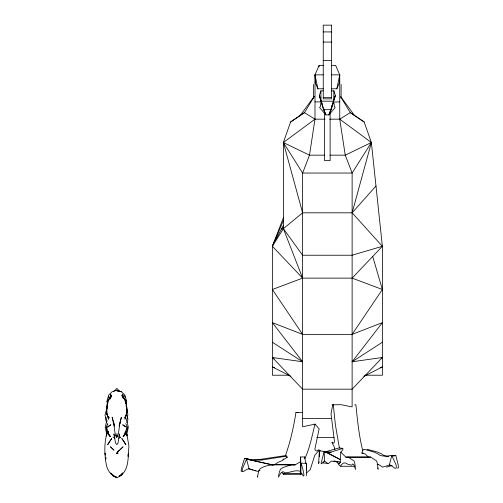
<?xml version="1.0" encoding="UTF-8"?>
<svg xmlns="http://www.w3.org/2000/svg" width="503" height="503" viewBox="0 0 503 503"><rect width="100%" height="100%" fill="white"/><g stroke="black" fill="none" stroke-linecap="round" stroke-linejoin="round"><path stroke-width="0.75" d="M306.597 475.838L306.472 463.25L300.976 463.25L300.844 474.851L300.574 471.852L300.467 473.826L300.549 456.976L304.667 456.976L305.742 463.32M300.467 473.109L300.473 471.676M306.446 470.619L306.472 463.25M322.7 105.536L321.524 101.952L320.631 103.737L320.367 106.617L319.568 107.441L325.768 114.866L328.975 114.866L331.276 109.679L333.703 101.191L333.879 90.873L331.496 90.873M106.146 412.441L107.384 401.834M107.692 424.941L107.749 423.595L106.102 427.349L106.913 431.442L110.503 436.422M115.973 435.315L116.765 437.359L116.935 433.366M110.735 395.742L110.805 394.189L109.994 397.458L106.969 401.62L107.919 403.456M339.814 463.747L338.481 463.747L339.406 463.703L339.443 462.911L340.317 462.471L340.776 452.134L342.857 449.883L342.82 448.412L339.204 447.915L325.076 451.876M304.592 458.334L304.667 456.976M339.299 82.549L339.745 74.859L335.62 65.346L331.496 65.346M106.774 431.97L106.548 436L106.799 433.46C104.102 444.023 104.379 454.951 106.479 465.602C107.862 470.89 111.213 475.769 116.727 477.24L113.056 475.813L110.685 472.971M106.888 401.469L108.617 395.157L112.087 391.774L116.136 390.479L121.449 391.774L124.914 395.157L126.649 401.469L125.844 402.664M105.913 417.415L105.605 419.571L106.68 422.614M127.995 456.498L128.95 446.211L126.737 433.46L126.989 436L126.762 431.97M323.247 65.346L319.122 65.346L314.997 74.859L314.997 119.167L309.496 155.169L302.617 173.045L302.617 426.814L314.96 424.13L319.16 428.833L314.847 449.148L315.614 450.625L316.764 450.965L318.311 449.896L319.33 449.952L314.815 455.171L310.244 469.563L306.591 472.902M333.879 90.873L335.363 95.52L333.225 102.084L339.745 101.864M125.209 431.964L124.945 433.504L127.02 427.349L122.675 424.758L125.442 426.915M323.247 90.873L320.864 90.873L319.38 95.52L323.467 109.679L325.768 114.866L325.064 112.716M106.919 411.372L106.391 414.296L107.284 406.015M128.07 455.391L128.491 453.222C128.039 461.352 127.555 472.254 119.104 476.303L122.399 473.593L120.481 475.813L116.79 477.85L113.056 475.813L111.138 473.593M314.972 424.079C312.124 435.655 309.942 447.657 304.887 458.51M331.496 88.792L336.84 88.792L339.745 74.859L331.496 74.859M378.13 469.444L377.439 463.552L376.565 460.918L370.636 457.045L368.429 457.158L365.285 453.958L361.896 453.121L362.474 450.619L363.946 449.261L373.66 451.933L377.841 453.781L380.287 455.605L387.26 456.485L390.001 455.492L395.842 455.536L398.2 464.879L398.414 467.79L397.471 468.13M106.46 421.91L105.202 427.28L106.271 432.071L110.157 436.604L108.642 434.322M126.24 414.051L124.996 419.244L126.75 412.95L126.536 411.441M126.341 421.25L127.9 414.805L126.033 405.292M118.922 436.705L119.645 433.926L117.991 443.093L116.753 444.564L115.545 443.093L113.892 433.926L114.791 437.403M110.258 398.885L110.867 396.615L110.239 398.577M119.406 424.633L121.405 417.257L119.84 423.388L118.501 433.077L117.664 436.107L116.765 436.906L115.866 436.107L115.036 433.077L113.697 423.388L112.131 417.257L114.527 426.11L113.118 422.401L114.112 423.281M302.617 412.403L295.959 412.403C293.633 427.066 290.413 441.684 285.396 455.718M318.808 463.081L319.135 461.886M273.003 464.986L252.6 460.396L246.954 458.579L244.521 458.503L241.566 467.947L241.038 471.041L242.081 471.393M107.365 407.046L104.982 415.239L107.196 421.25M330.716 109.83L335.363 95.52M333.275 101.864L334.111 103.737L334.376 106.617L335.174 107.441L328.975 114.866L330.861 109.126M331.804 106.252L332.986 102.669M333.86 100.003L334.86 96.947M328.975 114.866L329.968 111.987M314.186 96.67L304.447 112.634L290.571 122.003L283.371 142.512L283.371 228.676L302.617 278.121L352.125 278.121L382.374 289.495L352.125 334.369L302.617 334.369L272.368 322.649L302.617 361.776L272.368 357.482L302.617 389.184L352.125 389.184L382.374 357.482L352.125 361.776L382.374 322.649L352.125 334.369M126.857 422.614L127.932 419.571L127.41 415.975M337.117 461.848L339.223 465.187L340.738 466.287L341.273 464.841L343.505 463.049L345.68 462.974L348.032 464.351L351.61 465.124L352.905 463.904L353.955 465.055L355.552 469.444L354.86 463.552L353.98 460.918L348.057 457.045L345.85 457.158L340.776 452.134M119.01 426.11L120.412 422.401M283.573 217.34L272.368 246.294L272.368 375.213L289.653 375.213M116.765 437.359L117.564 435.315L116.765 436.189M110.685 397.923L111.716 395.314C107.221 401.08 105.617 408.769 107.359 415.855L109.509 417.899M336.84 88.792L339.745 81.958M283.497 220.345L272.368 246.294L302.617 278.121L272.368 289.495L302.617 334.369M257.857 476.278L257.442 477.158L258.643 471.267L260.158 468.633C270.721 462.288 283.447 465.275 295.129 464.866L300.568 461.672M286.785 457.843L286.993 457.428L283 459.849M108.283 397.489L108.887 396.314M125.618 403.456L126.567 401.62L123.543 397.458L122.732 394.189L122.795 395.742M283.271 225.514L272.368 246.294L283.371 228.676L302.617 212.813L352.125 212.813L382.374 246.294L382.374 375.213L365.09 375.213M125.272 433.749L123.38 436.604L127.265 432.071L128.334 427.28L127.07 421.91M107.497 401.067L110.302 397.081M122.851 472.971L120.481 475.813L122.738 472.983M123.034 436.422L126.624 431.442L127.435 427.349L125.788 423.595M300.505 115.08L314.092 96.576M283.661 458.956L282.529 460.484L277.996 462.364L274.223 464.866L270.407 464.759M375.986 186.016L352.125 212.813L371.371 142.512L364.172 122.003L350.295 112.634L340.965 97.337M352.125 278.121L382.374 246.294L371.371 142.512L339.745 119.167L329.691 119.167M124.027 417.899L126.178 415.855C127.919 408.769 126.316 401.08 121.82 395.314L122.845 397.923M120.204 449.537L123.053 446.846L116.853 452.618L119.639 450.072M113.433 391.63L116.746 388.75M381.161 358.469L382.374 357.482M107.541 427.349L110.861 424.758L106.517 427.349L108.591 433.504L108.195 431.197M325.051 119.167L314.997 119.167L283.371 142.512L302.617 212.813M283.183 227.765L281.454 228.972L283.371 228.676L302.617 255.228L352.125 255.228L382.374 246.294M290.571 122.003L304.447 112.634L314.997 119.167M118.677 438.289L120.569 437.044L119.18 437.698M352.125 361.776L382.374 342.235M334.835 449.663L334.47 447.456L331.861 442.238L332.452 442.187L333.344 443.25L334.011 442.91L334.451 441.433L331.024 413.881L332.703 404.796L341.141 404.689L352.125 406.927L352.125 173.045L345.247 155.169L339.745 119.167L350.295 112.634L364.172 122.003M340.317 462.471L339.135 461.628L331.314 461.163L328.421 463.527L327.868 463.496L324.542 461.125L323.347 461.773L321.624 463.848L321.071 463.452L324.184 451.455L325.278 451.524L340.443 459.654M363.814 376.313L382.374 366.97L380.105 367.586M260.026 470.217L257.957 471.242L256.744 471.21L248.369 468.57M392.591 455.988L395.842 455.536L393.843 455.938M318.644 463.678L319.304 450.789L324.184 451.455L326.837 452.681L329.584 452.493L342.82 448.412M392.177 465.52L386.537 467.117M291.306 464.759L283.158 467.494L281.064 468.633L279.542 471.267L278.348 477.158L281.108 472.77L282.919 471.619L285.163 472.839C290.338 472.751 295.55 469.362 300.568 471.405M253.047 470.028L249.054 468.84L246.633 469.488L243.339 471.562L242.094 471.166L242.616 468.293L246.552 459.17L248.954 459.239M284.12 473.732L283.07 474.002L282.145 472.556M332.081 404.915L333.288 404.689L335.388 424.758L339.393 448.003M354.659 404.915L355.866 404.689C357.457 420.124 358.953 435.717 362.789 450.795M244.521 458.503L252.6 460.396L262.151 459.956L286.811 456.127L287.144 457.598M250.651 459.748L260.328 459.358L285.308 455.63L286.811 456.127M116.878 453.398L118.13 453.266L116.256 453.467M361.896 453.121L363.191 452.989M301.385 473.883L283.07 474.002L300.876 474.002M323.247 31.922L331.496 31.922M323.247 42.063L331.496 42.063M323.247 60.599L331.496 60.599M315.444 82.549L314.997 74.859L323.247 74.859M314.997 81.958L317.902 88.792L323.247 88.792M323.247 97.425L331.496 97.425M320.864 90.873L321.04 101.191L333.703 101.191M314.997 101.864L321.524 101.952M323.467 109.679L331.276 109.679M324.624 155.169L309.496 155.169L283.371 142.512L302.617 173.045L352.125 173.045L371.371 142.512L345.247 155.169L330.119 155.169M302.617 418.603L331.691 418.603M316.764 437.434L334.049 437.434M348.057 457.045L370.636 457.045M345.85 457.158L368.429 457.158M274.223 464.866L295.129 464.866M390.699 465.118L389.335 465.118L382.67 467.111L378.482 464.47L377.149 464.432M340.738 466.287L354.753 466.287M377.275 464.351L378.709 464.388M254.801 470.569L256.033 470.607M333.766 460.993L335.224 461.088L338.77 463.47M323.787 462.892L323.203 462.854L327.868 463.496M320.468 450.864L319.304 450.789L319.524 456.737M388.907 456.252L383.952 455.605L381.406 453.781L377.074 451.933L366.995 449.261M295.959 412.403L298.046 412.63M326.843 451.644L331.232 452.241M273.003 465.036L246.552 459.17L249.054 468.84M121.449 391.774L116.136 390.479L118.953 391.164M274.638 367.586L272.368 366.97L290.929 376.313M260.328 459.358L262.151 459.956M340.443 459.673L324.184 451.455L324.542 461.125M272.368 342.235L302.617 361.776M112.968 437.044L114.879 438.289M112.364 474.568L114.822 476.504L113.056 475.813L112.156 474.681M272.368 357.482L274.185 358.966M300.939 472.833L301.957 473.663L303.284 476.077L303.837 475.719C304.623 474.719 300.304 459.377 300.907 464.2L300.549 456.976M116.872 388.454L120.116 391.585M340.65 96.576L354.238 115.08M122.833 396.515L126.033 401.067L127.391 412.441M377.571 467.979L377.891 468.563M124.348 395.723L125.247 397.489M320.637 99.519L319.38 95.52M321.04 101.191L325.768 114.866M319.877 96.947L320.681 99.393M122.669 396.615L123.084 397.923M320.883 100.003L321.467 101.864M372.717 256.455L382.374 289.495M106.787 412.95L108.541 419.244L107.296 414.051M314.997 74.859L317.902 88.792M105.643 457.152L105.944 458.623M105.328 454.668L105.045 453.222L105.341 455.19M105.756 457.573L105.819 459.032M341.122 84.429L341.122 98.179M339.745 74.859L339.745 119.167M330.119 112.559L330.119 160.627L324.624 160.627L324.624 112.559M319.122 65.346L319.122 66.918M313.621 84.429L313.621 98.179M391.768 455.536L389.335 465.118L391.793 465.948L395.018 468.362L396.351 468.004L396.087 464.885L391.768 455.536M109.56 441.527L107.673 444.746L111.735 438.478L109.56 441.527M331.496 25.15L323.247 25.15L323.247 98.858L331.496 98.858L331.496 25.15M113.898 450.072L110.484 446.846L113.898 450.072M123.977 441.527L121.801 438.478L125.863 444.746L123.977 441.527"/></g></svg>
